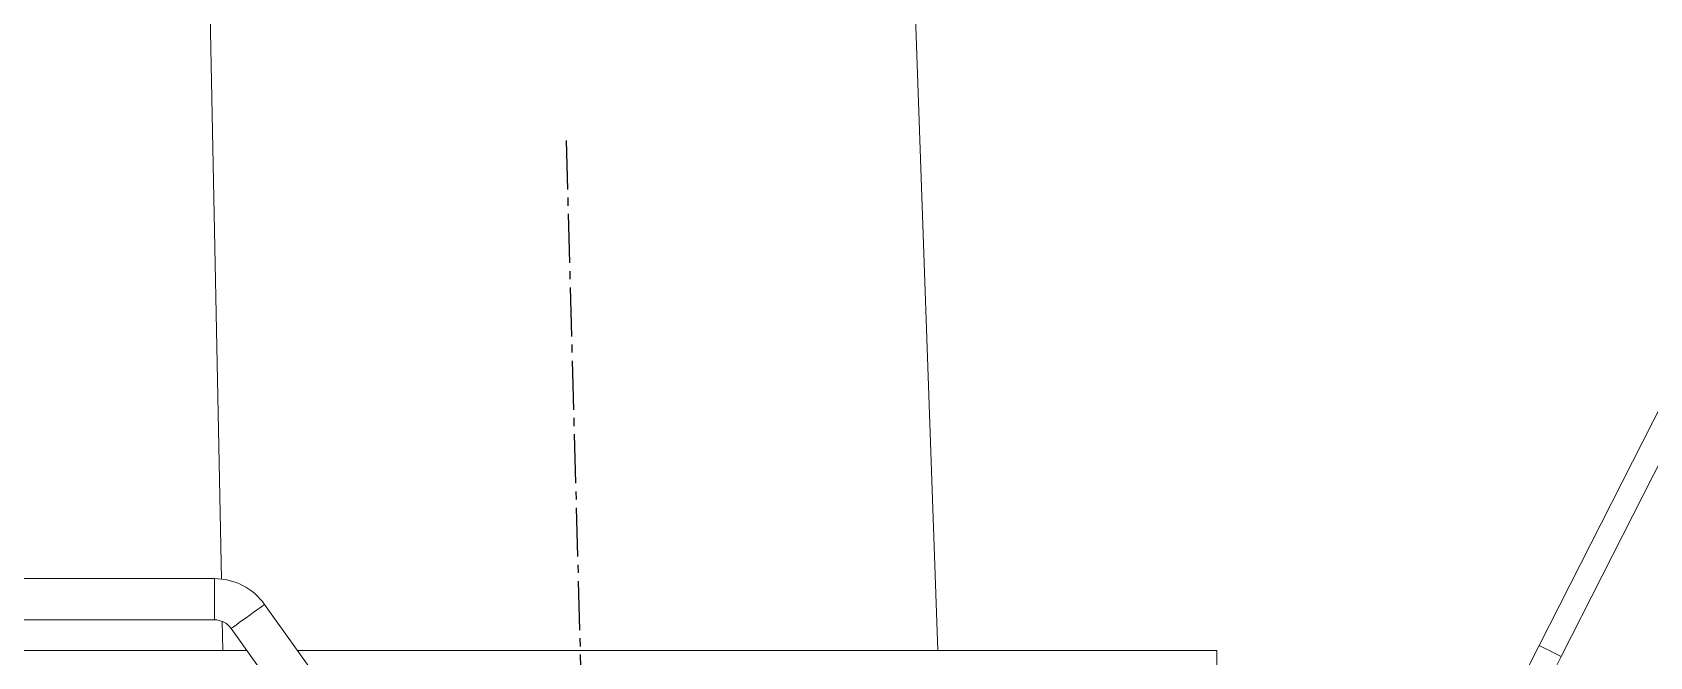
# Model space of a CAD drawing. Header units: millimetres. Extents: x 1587714 to 3094800, y -694377 to -413614.
# Drawn here: x 2057487 to 2058116, y -550803 to -550560 of the extents above; entities that cross this region are included whole.
import ezdxf

# ---------------------------------------------------------------- set-up
doc = ezdxf.new("R2010")
doc.units = ezdxf.units.MM
doc.linetypes.add('CENTER2', pattern=[28.575, 19.05, -3.175, 3.175, -3.175])
doc.layers.add('0_EJES', color=1, linetype='CENTER2')
doc.layers.add('M0_EQUIPOS', color=7, linetype='Continuous')

# ---------------------------------------------------------------- blocks, each defined once
blk = doc.blocks.new('poste doble terminal TM1')
at = {"layer": '0_EJES'}
blk.add_line((306.82, 8143.43), (322.19, 7585.92), dxfattribs=at)
at = {"layer": 'M0_EQUIPOS', "color": 7, "linetype": 'Continuous', "lineweight": 15}
for p, q in [((160.62, 8574.29), (172.71, 7972.85)), ((451.38, 7945), (429.34, 8574.29)), ((173.04, 7956.4), (173.27, 7945)), ((60, 7945), (182.69, 7945)), ((202.36, 7945), (560, 7945)), ((560, 7945), (560, 7817.55))]:
    blk.add_line(p, q, dxfattribs=at)
at = {"layer": 'M0_EQUIPOS', "color": 160, "linetype": 'Continuous', "lineweight": 15}
for p, q in [((1003.64, 8574.29), (685.4, 7947.01)), ((693.97, 7942.66), (1014.41, 8574.29)), ((685.4, 7947.01), (661.65, 7900.19)), ((670.21, 7895.84), (693.97, 7942.66))]:
    blk.add_line(p, q, dxfattribs=at)
at = {"layer": 'M0_EQUIPOS', "linetype": 'Continuous', "lineweight": 15}
for p, q in [((170, 7973), (36, 7973)), ((170, 7973), (170, 7957)), ((270.78, 7849.28), (189.52, 7962.96)), ((25, 7957), (170, 7957)), ((176.51, 7953.65), (248.39, 7853.1))]:
    blk.add_line(p, q, dxfattribs=at)
at = {"layer": 'M0_EQUIPOS', "linetype": 'Continuous', "lineweight": 15, "flags": 128}
blk.add_lwpolyline([(189.52, 7962.96), (189.44, 7962.9), (189.06, 7962.63), (188.4, 7962.16), (187.49, 7961.5), (186.37, 7960.7), (185.09, 7959.79), (183.72, 7958.81), (182.31, 7957.8), (180.94, 7956.82), (179.66, 7955.91), (178.54, 7955.1), (177.63, 7954.45), (176.97, 7953.98), (176.59, 7953.71), (176.51, 7953.65)], dxfattribs=at)
at = {"layer": 'M0_EQUIPOS', "color": 160, "linetype": 'Continuous', "lineweight": 15, "flags": 128}
blk.add_lwpolyline([(685.4, 7947.01), (685.41, 7947), (685.65, 7946.88), (686.19, 7946.61), (686.98, 7946.2), (687.98, 7945.7), (689.1, 7945.13), (690.27, 7944.54), (691.39, 7943.97), (692.39, 7943.46), (693.18, 7943.06), (693.72, 7942.79), (693.96, 7942.67), (693.97, 7942.66)], dxfattribs=at)
blk.add_lwpolyline([(685.4, 7947.01), (685.41, 7947), (685.65, 7946.88), (686.19, 7946.61), (686.98, 7946.2), (687.98, 7945.7), (689.1, 7945.13), (690.27, 7944.54), (691.39, 7943.97), (692.39, 7943.46), (693.18, 7943.06), (693.72, 7942.79), (693.96, 7942.67), (693.97, 7942.66)], dxfattribs=at)
at = {"layer": 'M0_EQUIPOS', "linetype": 'Continuous', "lineweight": 15}
for radius in [24, 8]:
    blk.add_arc((170, 7949), radius, 35.55719, 90, dxfattribs=at)

msp = doc.modelspace()

# ---------------------------------------------------------------- linework, layer by layer
at = {"color": 5}
msp.add_arc((2085369.8717, -169420.2558), 381310.2921, 265.828976344, 273.159748526, dxfattribs=at)

# ---------------------------------------------------------------- block references
msp.add_blockref('poste doble terminal TM1', (2057387.7201, -558745.6049))

doc.saveas('drawing.dxf')
